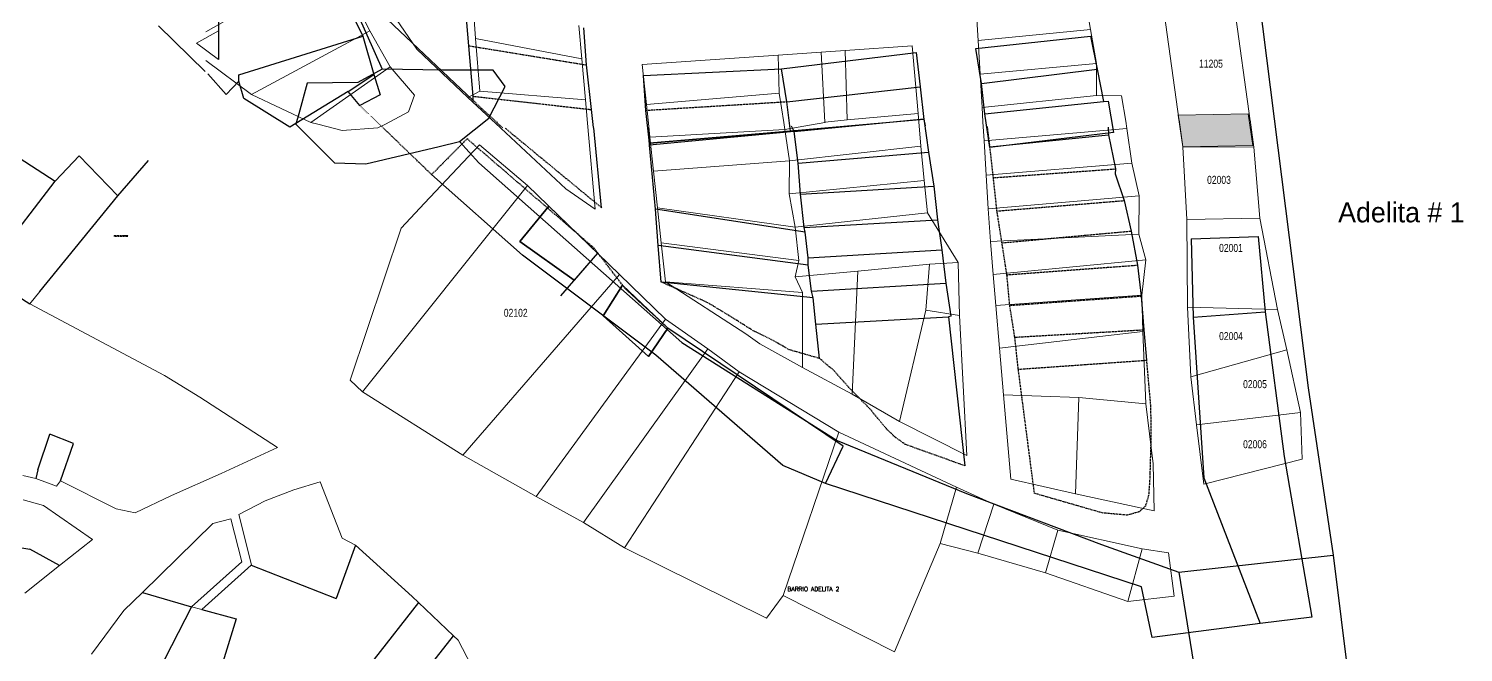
# Model space of a CAD drawing. Header units: millimetres. Extents: x 612074 to 614541, y 1316471 to 1317841.
# Drawn here: x 613621.5 to 613980, y 1317080.3 to 1317235.9 of the extents above; entities that cross this region are included whole.
import ezdxf
from ezdxf.enums import TextEntityAlignment as Align

# ---------------------------------------------------------------- set-up
doc = ezdxf.new("R2010")
doc.units = ezdxf.units.MM
doc.linetypes.add('DOT', pattern=[0.25, 0, -0.25])
doc.linetypes.add('HIDDEN', pattern=[0.375, 0.25, -0.125])
for name, color, linetype in [('CAPA ROJA', 1, 'Continuous'), ('CVL_CUADCON_TIT', 1, 'Continuous'), ('PLANTA DE UBICACIÓN', 7, 'Continuous')]:
    doc.layers.add(name, color=color, linetype=linetype)
doc.layers.add('Nivel 30', color=7, linetype='Continuous', lineweight=0)
doc.styles.add('MtXpl_Txt', font='txt_____.ttf')
doc.styles.add('Style-ENGINEERING', font='ENGINEERING.shx')
doc.styles.add('Style-INTL_ISO', font='INTL_ISO.shx')

msp = doc.modelspace()

# ---------------------------------------------------------------- hatches: boundary and pattern name
at = {"layer": 'PLANTA DE UBICACIÓN'}
h = msp.add_hatch(color=7, dxfattribs=at)
h.dxf.hatch_style = 1
h.paths.add_polyline_path([(613926.22, 1317214.69), (613908.82, 1317214.33), (613909.02, 1317212.9), (613909.93, 1317206.42), (613927.42, 1317206.78)])

# ---------------------------------------------------------------- linework, layer by layer
at = {"layer": 'CAPA ROJA', "color": 1, "linetype": 'Continuous', "lineweight": -3}
for p, q in [((613668.49, 1317344.79), (613668.93, 1317228.27)), ((613614.57, 1317206.58), (613628.1, 1317197.86)), ((613628.1, 1317197.86), (613634.08, 1317204.18)), ((613634.08, 1317204.18), (613643.78, 1317194.22)), ((613643.78, 1317194.22), (613651.4, 1317203.05)), ((613610.22, 1317174.64), (613628.1, 1317197.86)), ((613624.28, 1317170.35), (613643.78, 1317194.22)), ((613610.22, 1317174.64), (613621.77, 1317167.27)), ((613623.8, 1317125.81), (613626.78, 1317134.72)), ((613632.67, 1317132.36), (613626.78, 1317134.72)), ((613629.41, 1317123.06), (613632.67, 1317132.36)), ((613623.8, 1317125.81), (613623.24, 1317123.69)), ((613597.09, 1317110.02), (613621.79, 1317106.05)), ((613629.22, 1317101.95), (613621.79, 1317106.05)), ((613703.11, 1317107.03), (613698.33, 1317093.72)), ((613677.04, 1317101.99), (613698.33, 1317093.72)), ((613649.89, 1317095.21), (613662.2, 1317091.63)), ((613662.2, 1317091.63), (613653.85, 1317075.35)), ((613718.93, 1317092.69), (613707.79, 1317078.55)), ((613664.74, 1317090.95), (613673.34, 1317088.66)), ((613673.34, 1317088.66), (613667.85, 1317070.88)), ((613716.47, 1317070.25), (613727.66, 1317084.35))]:
    msp.add_line(p, q, dxfattribs=at)
at = {"layer": 'CAPA ROJA', "color": 1, "linetype": 'Continuous'}
for p, q in [((613923.56, 1317286.06), (613941.2, 1317146.25)), ((613695.14, 1317258.65), (613709.84, 1317225.84)), ((613695.39, 1317253.85), (613704.97, 1317234.07)), ((613711.18, 1317238.27), (613732.58, 1317217.99)), ((613731.46, 1317231.69), (613730.68, 1317240.42)), ((613665.58, 1317225.25), (613653.9, 1317236.69)), ((613760.89, 1317226.89), (613760.24, 1317236.13)), ((613673.99, 1317224.4), (613704.97, 1317234.07)), ((613704.97, 1317234.07), (613707.71, 1317224.52)), ((613732.57, 1317219.08), (613731.46, 1317231.69)), ((613858.18, 1317230.98), (613886.81, 1317234.12)), ((613859.6, 1317222.23), (613858.18, 1317230.98)), ((613886.81, 1317234.12), (613888.48, 1317225.83)), ((613809.64, 1317225.92), (613843.27, 1317230)), ((613843.27, 1317230), (613844.23, 1317221.42)), ((613670.86, 1317219.53), (613666.21, 1317224.64)), ((613674, 1317222.82), (613673.99, 1317224.4)), ((613701.33, 1317220.27), (613707.71, 1317224.52)), ((613709.84, 1317225.84), (613703.74, 1317222.55)), ((613707.71, 1317224.52), (613709.29, 1317219.47)), ((613725.08, 1317225.57), (613709.84, 1317225.84)), ((613737.53, 1317225.55), (613725.08, 1317225.57)), ((613740.57, 1317221.48), (613737.53, 1317225.55)), ((613762.12, 1317215.75), (613760.89, 1317226.89)), ((613775.11, 1317224.22), (613809.64, 1317225.92)), ((613775.74, 1317215.49), (613775.11, 1317224.22)), ((613810.93, 1317217.65), (613809.64, 1317225.92)), ((613859.6, 1317222.23), (613888.48, 1317225.83)), ((613888.48, 1317225.83), (613890.07, 1317217.77)), ((613674, 1317222.82), (613670.86, 1317219.53)), ((613675.27, 1317218.49), (613674, 1317222.82)), ((613701.33, 1317220.27), (613686.71, 1317211.39)), ((613691.03, 1317222.31), (613688.99, 1317214.68)), ((613703.74, 1317222.55), (613691.03, 1317222.31)), ((613704.25, 1317216.73), (613701.33, 1317220.27)), ((613736.5, 1317213.61), (613740.57, 1317221.48)), ((613810.93, 1317217.65), (613844.23, 1317221.42)), ((613844.23, 1317221.42), (613845.14, 1317213.25)), ((613860.43, 1317214.65), (613859.6, 1317222.23)), ((613686.71, 1317211.39), (613675.27, 1317218.49)), ((613709.29, 1317219.47), (613704.25, 1317216.73)), ((613732.58, 1317217.99), (613732.57, 1317219.08)), ((613811.88, 1317210.37), (613810.93, 1317217.65)), ((613860.43, 1317214.65), (613890.07, 1317217.77)), ((613890.07, 1317217.77), (613891.21, 1317217.85)), ((613891.21, 1317217.85), (613892.6, 1317210.06)), ((613688.99, 1317214.68), (613688.23, 1317212.14)), ((613729.13, 1317207.77), (613736.5, 1317213.61)), ((613762.63, 1317211.24), (613762.12, 1317215.75)), ((613776.65, 1317207.37), (613775.74, 1317215.49)), ((613845.14, 1317213.25), (613811.88, 1317210.37)), ((613812.73, 1317210.28), (613845.16, 1317213.41)), ((613845.14, 1317213.25), (613845.47, 1317211.73)), ((613845.16, 1317213.41), (613846.36, 1317205.16)), ((613861.67, 1317206.25), (613860.43, 1317214.65)), ((613688.23, 1317212.14), (613697.87, 1317202.47)), ((613764.65, 1317191.26), (613762.73, 1317211.2)), ((613776.65, 1317206.89), (613776.35, 1317211.26)), ((613811.88, 1317210.37), (613776.65, 1317207.37)), ((613776.65, 1317207.37), (613811.88, 1317210.37)), ((613812.73, 1317210.28), (613776.65, 1317206.89)), ((613812.73, 1317210.28), (613812.14, 1317211.57)), ((613813.73, 1317202.34), (613812.73, 1317210.28)), ((613892.6, 1317210.06), (613861.67, 1317206.25)), ((613861.7, 1317206.48), (613891.33, 1317209.45)), ((613891.26, 1317211.39), (613891.33, 1317209.45)), ((613891.33, 1317209.45), (613893.1, 1317200.95)), ((613705.75, 1317202.21), (613724.04, 1317206.51)), ((613724.04, 1317206.51), (613729.13, 1317207.77)), ((613729.13, 1317207.77), (613733.95, 1317202.43)), ((613778.15, 1317190.89), (613776.65, 1317206.89)), ((613697.87, 1317202.47), (613705.75, 1317202.21)), ((613733.95, 1317202.43), (613784.71, 1317157.63)), ((613813.73, 1317202.34), (613846.36, 1317205.16)), ((613814.38, 1317194.66), (613813.73, 1317202.34)), ((613846.36, 1317205.16), (613847.65, 1317196.6)), ((613744.85, 1317179.37), (613722.17, 1317199.53)), ((613893.1, 1317200.95), (613892.96, 1317199.71)), ((613892.96, 1317199.71), (613895.22, 1317193.04)), ((613814.38, 1317194.66), (613847.65, 1317196.6)), ((613847.65, 1317196.6), (613848.6, 1317188.25)), ((613815.28, 1317186.31), (613814.38, 1317194.66)), ((613895.22, 1317193.04), (613897, 1317185.43)), ((613815.52, 1317185.19), (613778.15, 1317190.89)), ((613778.8, 1317181.79), (613778.15, 1317190.89)), ((613815.28, 1317186.31), (613848.6, 1317188.25)), ((613848.6, 1317188.25), (613849.68, 1317180.71)), ((613815.52, 1317185.19), (613815.28, 1317186.31)), ((613816.3, 1317178.72), (613815.52, 1317185.19)), ((613897, 1317185.43), (613898.57, 1317176.93)), ((613816.29, 1317176.94), (613778.8, 1317181.79)), ((613779.56, 1317172.7), (613778.8, 1317181.79)), ((613816.3, 1317178.72), (613849.68, 1317180.71)), ((613849.68, 1317180.71), (613850.63, 1317172.43)), ((613911.97, 1317183.5), (613928.71, 1317184.03)), ((613911.97, 1317183.5), (613912.46, 1317163.95)), ((613928.71, 1317184.03), (613930.46, 1317165.28)), ((613778.21, 1317154.43), (613744.85, 1317179.37)), ((613816.29, 1317176.94), (613816.3, 1317178.72)), ((613817.1, 1317170.46), (613816.29, 1317176.94)), ((613898.57, 1317176.93), (613899.49, 1317169.21)), ((613769.89, 1317171.91), (613765.01, 1317164.3)), ((613765.01, 1317164.3), (613769.89, 1317171.91)), ((613781.24, 1317161.2), (613769.89, 1317171.91)), ((613769.89, 1317171.91), (613781.24, 1317161.2)), ((613817.5, 1317168.79), (613779.56, 1317172.7)), ((613817.1, 1317170.46), (613850.63, 1317172.43)), ((613817.5, 1317168.79), (613817.1, 1317170.46)), ((613850.63, 1317172.43), (613851.94, 1317164.2)), ((613818.16, 1317162.18), (613817.5, 1317168.79)), ((613899.49, 1317169.21), (613900.11, 1317160.78)), ((613765.01, 1317164.3), (613776.39, 1317154.07)), ((613776.39, 1317154.07), (613765.01, 1317164.3)), ((613818.16, 1317162.18), (613851.33, 1317164)), ((613851.94, 1317164.2), (613851.33, 1317164)), ((613851.33, 1317164), (613855.39, 1317126.84)), ((613912.46, 1317163.95), (613930.46, 1317165.28)), ((613912.46, 1317163.95), (613915.15, 1317123.84)), ((613930.46, 1317165.28), (613935.25, 1317129.15)), ((613776.39, 1317154.07), (613781.24, 1317161.2)), ((613781.24, 1317161.2), (613776.39, 1317154.07)), ((613824.99, 1317131.72), (613781.24, 1317161.2)), ((613819.11, 1317153.63), (613818.16, 1317162.18)), ((613900.11, 1317160.78), (613900.8, 1317153.18)), ((613784.71, 1317157.63), (613823.55, 1317133.18)), ((613809.92, 1317126.94), (613778.21, 1317154.43)), ((613941.2, 1317146.25), (613947.5, 1317104.55)), ((613820.61, 1317122.42), (613824.99, 1317131.72)), ((613823.55, 1317133.18), (613855.81, 1317119.92)), ((613820.61, 1317122.42), (613809.92, 1317126.94)), ((613935.25, 1317129.15), (613942.16, 1317089.05)), ((613915.15, 1317123.84), (613929.18, 1317087.47)), ((613899.6, 1317096.6), (613820.61, 1317122.42)), ((613855.81, 1317119.92), (613889.58, 1317107.17)), ((613889.58, 1317107.17), (613908.88, 1317100.28)), ((613908.88, 1317100.28), (613947.5, 1317104.55)), ((613947.5, 1317104.55), (613960.35, 1317000.07)), ((613908.88, 1317100.28), (613928.57, 1316979.53)), ((613902.23, 1317083.97), (613899.6, 1317096.6)), ((613942.16, 1317089.05), (613929.18, 1317087.47)), ((613929.18, 1317087.47), (613902.23, 1317083.97))]:
    msp.add_line(p, q, dxfattribs=at)
at = {"layer": 'CAPA ROJA', "color": 1, "linetype": 'Continuous', "lineweight": 13}
for p, q in [((613692.6, 1317263.09), (613706.77, 1317235.4)), ((613665.72, 1317235.14), (613687.06, 1317247.25)), ((613858.72, 1317233.01), (613857.8, 1317248.23)), ((613733.16, 1317233.5), (613732.59, 1317241.83)), ((613885.51, 1317243.69), (613886.85, 1317235.75)), ((613718.5, 1317230.86), (613713.43, 1317238.25)), ((613909.02, 1317212.9), (613905.26, 1317239.87)), ((613922.77, 1317241.21), (613926.71, 1317212.97)), ((613663.43, 1317232.34), (613668.9, 1317235.44)), ((613706.77, 1317235.4), (613677.14, 1317219.54)), ((613706.77, 1317235.4), (613711.84, 1317226.4)), ((613758.93, 1317236.74), (613759.67, 1317228.45)), ((613858.72, 1317233.01), (613886.85, 1317235.75)), ((613886.85, 1317235.75), (613888.36, 1317227.28)), ((613668.93, 1317228.27), (613663.43, 1317232.34)), ((613733.16, 1317233.5), (613734.24, 1317220.32)), ((613733.16, 1317233.5), (613759.67, 1317228.45)), ((613825.52, 1317230.52), (613842.24, 1317231.67)), ((613842.24, 1317231.67), (613843.76, 1317214.79)), ((613859.24, 1317224.58), (613858.72, 1317233.01)), ((613677.14, 1317219.54), (613665.75, 1317227.97)), ((613731.24, 1317218.75), (613718.5, 1317230.86)), ((613759.67, 1317228.45), (613760.59, 1317218.19)), ((613774.78, 1317227.04), (613808.73, 1317229.37)), ((613808.73, 1317229.37), (613819.53, 1317230.11)), ((613808.73, 1317229.37), (613809.05, 1317219.84)), ((613819.53, 1317230.11), (613825.52, 1317230.52)), ((613820.45, 1317212.57), (613819.53, 1317230.11)), ((613825.52, 1317230.52), (613825.98, 1317213.23)), ((613711.84, 1317226.4), (613691.96, 1317212.55)), ((613711.84, 1317226.4), (613717.93, 1317219.36)), ((613775.85, 1317217.06), (613774.78, 1317227.04)), ((613888.36, 1317227.28), (613859.24, 1317224.58)), ((613859.74, 1317216.25), (613859.24, 1317224.58)), ((613888.36, 1317227.28), (613888.34, 1317219.23)), ((613731.24, 1317218.75), (613734.24, 1317220.32)), ((613760.59, 1317218.19), (613734.24, 1317220.32)), ((613691.96, 1317212.55), (613677.14, 1317219.54)), ((613717.93, 1317219.36), (613716.42, 1317215.19)), ((613738.23, 1317212.26), (613731.24, 1317218.75)), ((613760.59, 1317218.19), (613761.11, 1317212.34)), ((613809.05, 1317219.84), (613775.85, 1317217.06)), ((613776.35, 1317212.4), (613775.85, 1317217.06)), ((613810.16, 1317212.53), (613809.05, 1317219.84)), ((613888.34, 1317219.23), (613859.74, 1317216.25)), ((613888.34, 1317219.23), (613894.53, 1317219.17)), ((613894.53, 1317219.17), (613895.61, 1317212.85)), ((613716.42, 1317215.19), (613710.62, 1317212.15)), ((613820.51, 1317212.57), (613825.98, 1317213.23)), ((613843.76, 1317214.79), (613825.98, 1317213.23)), ((613843.76, 1317214.79), (613843.94, 1317212.66)), ((613859.95, 1317212.72), (613859.74, 1317216.25)), ((613909.93, 1317206.42), (613908.98, 1317213.21)), ((613926.68, 1317213.17), (613927.63, 1317206.36)), ((613693.74, 1317212.09), (613691.96, 1317212.55)), ((613693.74, 1317212.09), (613693.74, 1317212.09)), ((613699.79, 1317210.52), (613693.74, 1317212.09)), ((613708.74, 1317211.16), (613699.79, 1317210.52)), ((613710.62, 1317212.15), (613708.74, 1317211.16)), ((613710.62, 1317212.15), (613710.62, 1317212.15)), ((613755.75, 1317195.98), (613738.23, 1317212.26)), ((613761.11, 1317212.34), (613763.03, 1317190.92)), ((613776.73, 1317208.84), (613776.35, 1317212.4)), ((613776.73, 1317208.84), (613810.43, 1317210.75)), ((613810.43, 1317210.75), (613810.16, 1317212.53)), ((613810.43, 1317210.75), (613820.45, 1317212.56)), ((613811.6, 1317202.98), (613810.43, 1317210.75)), ((613820.45, 1317212.56), (613820.5, 1317212.57)), ((613820.45, 1317212.56), (613820.45, 1317212.57)), ((613820.5, 1317212.57), (613820.51, 1317212.57)), ((613820.51, 1317212.57), (613820.51, 1317212.57)), ((613843.94, 1317212.66), (613844.44, 1317206.62)), ((613860.24, 1317207.99), (613859.95, 1317212.72)), ((613895.92, 1317211.04), (613860.24, 1317207.99)), ((613895.61, 1317212.85), (613895.92, 1317211.04)), ((613895.92, 1317211.04), (613897.18, 1317202.34)), ((613720.42, 1317192.36), (613734.14, 1317206.93)), ((613734.14, 1317206.93), (613746.14, 1317196.8)), ((613777.65, 1317200.36), (613776.73, 1317208.84)), ((613844.44, 1317206.62), (613811.6, 1317202.98)), ((613844.44, 1317206.62), (613845.25, 1317198.01)), ((613860.76, 1317199.41), (613860.24, 1317207.99)), ((613910.88, 1317188.3), (613909.93, 1317206.42)), ((613927.63, 1317206.36), (613909.93, 1317206.42)), ((613927.63, 1317206.36), (613929.12, 1317188.61)), ((613777.65, 1317200.36), (613811.6, 1317202.98)), ((613811.6, 1317202.98), (613811.55, 1317194.76)), ((613897.18, 1317202.34), (613860.76, 1317199.41)), ((613897.18, 1317202.34), (613898.99, 1317194.26)), ((613778.63, 1317191.19), (613777.65, 1317200.36)), ((613861.27, 1317191.01), (613860.76, 1317199.41)), ((613746.14, 1317196.8), (613704.88, 1317145.28)), ((613746.14, 1317196.8), (613769.08, 1317174.62)), ((613763.03, 1317190.92), (613755.75, 1317195.98)), ((613811.55, 1317194.76), (613845.25, 1317198.01)), ((613845.25, 1317198.01), (613846.08, 1317189.98)), ((613714.54, 1317186.11), (613720.42, 1317192.36)), ((613811.55, 1317194.76), (613812.98, 1317186.36)), ((613898.99, 1317194.26), (613861.27, 1317191.01)), ((613898.99, 1317194.26), (613898.91, 1317184.69)), ((613778.63, 1317191.19), (613812.98, 1317186.36)), ((613779.57, 1317182.45), (613778.63, 1317191.19)), ((613846.08, 1317189.98), (613812.98, 1317186.36)), ((613846.08, 1317189.98), (613853.77, 1317177.6)), ((613861.81, 1317182.79), (613861.27, 1317191.01)), ((613929.12, 1317188.61), (613910.88, 1317188.3)), ((613911.04, 1317166.39), (613910.88, 1317188.3)), ((613929.12, 1317188.61), (613933.56, 1317165.88)), ((613701.79, 1317148.22), (613714.54, 1317186.11)), ((613813.94, 1317178.07), (613812.98, 1317186.36)), ((613898.91, 1317184.69), (613861.81, 1317182.79)), ((613898.91, 1317184.69), (613900.63, 1317178.24)), ((613813.94, 1317178.07), (613779.57, 1317182.45)), ((613780.61, 1317172.75), (613779.57, 1317182.45)), ((613862.52, 1317174.56), (613861.81, 1317182.79)), ((613813.94, 1317178.07), (613813.05, 1317174)), ((613828.69, 1317175.44), (613846.58, 1317177.16)), ((613845.7, 1317165.64), (613846.58, 1317177.16)), ((613853.77, 1317177.6), (613846.58, 1317177.16)), ((613853.77, 1317177.6), (613854.06, 1317164.36)), ((613862.52, 1317174.56), (613900.63, 1317178.24)), ((613900.63, 1317178.24), (613899.66, 1317169.4)), ((613769.08, 1317174.62), (613729.99, 1317129.5)), ((613769.08, 1317174.62), (613780.61, 1317163.39)), ((613813.05, 1317174), (613828.69, 1317175.44)), ((613813.05, 1317174), (613814.87, 1317170.11)), ((613828.69, 1317175.44), (613827.26, 1317144.72)), ((613863.18, 1317166.88), (613862.52, 1317174.56)), ((613624.28, 1317170.35), (613621.77, 1317167.27)), ((613780.61, 1317172.75), (613814.87, 1317170.11)), ((613800.69, 1317159.75), (613780.61, 1317172.75)), ((613814.87, 1317170.11), (613814.84, 1317151.38)), ((613621.77, 1317167.27), (613655.45, 1317149.33)), ((613899.66, 1317169.4), (613863.18, 1317166.88)), ((613864.1, 1317156.19), (613863.18, 1317166.88)), ((613899.66, 1317169.4), (613899.87, 1317160.34)), ((613911.92, 1317149.04), (613911.04, 1317166.39)), ((613933.56, 1317165.88), (613911.04, 1317166.39)), ((613748.32, 1317119.16), (613780.61, 1317163.39)), ((613780.61, 1317163.39), (613791.2, 1317155.99)), ((613839.06, 1317137.87), (613845.7, 1317165.64)), ((613845.7, 1317165.64), (613854.06, 1317164.36)), ((613854.06, 1317164.36), (613855.94, 1317129.42)), ((613933.56, 1317165.88), (613935.92, 1317155.8)), ((613804.21, 1317157.29), (613800.69, 1317159.75)), ((613864.1, 1317156.19), (613899.87, 1317160.34)), ((613899.87, 1317160.34), (613900.65, 1317142.29)), ((613791.2, 1317155.99), (613760.12, 1317112.66)), ((613791.2, 1317155.99), (613799.01, 1317150.32)), ((613814.84, 1317151.38), (613804.21, 1317157.29)), ((613865.1, 1317144.51), (613864.1, 1317156.19)), ((613911.92, 1317149.04), (613935.92, 1317155.8)), ((613935.92, 1317155.8), (613939.29, 1317140.14)), ((613664.26, 1317143.93), (613655.45, 1317149.33)), ((613799.01, 1317150.32), (613770.35, 1317106.34)), ((613799.01, 1317150.32), (613823.96, 1317135.24)), ((613827.26, 1317144.72), (613814.84, 1317151.38)), ((613913.27, 1317137.03), (613911.92, 1317149.04)), ((613704.88, 1317145.28), (613701.79, 1317148.22)), ((613729.99, 1317129.5), (613704.88, 1317145.28)), ((613683.68, 1317131.39), (613664.26, 1317143.93)), ((613839.06, 1317137.87), (613827.26, 1317144.72)), ((613865.1, 1317144.51), (613883.87, 1317143.86)), ((613866.91, 1317123.46), (613865.1, 1317144.51)), ((613883.87, 1317143.86), (613883.11, 1317119.85)), ((613900.65, 1317142.29), (613883.87, 1317143.86)), ((613900.65, 1317142.29), (613902.47, 1317127.3)), ((613855.94, 1317129.42), (613839.06, 1317137.87)), ((613939.29, 1317140.14), (613913.27, 1317137.03)), ((613939.29, 1317140.14), (613939.72, 1317128.44)), ((613823.96, 1317135.24), (613810, 1317094.44)), ((613823.96, 1317135.24), (613853.37, 1317121.51)), ((613915.17, 1317122.28), (613913.27, 1317137.03)), ((613669.55, 1317124.93), (613683.68, 1317131.39)), ((613748.32, 1317119.16), (613729.99, 1317129.5)), ((613902.47, 1317127.3), (613902.75, 1317115.61)), ((613939.72, 1317128.44), (613915.17, 1317122.28)), ((613620.01, 1317124.42), (613623.24, 1317123.69)), ((613623.24, 1317123.69), (613628.44, 1317121.73)), ((613657.19, 1317119.4), (613669.55, 1317124.93)), ((613883.11, 1317119.85), (613866.91, 1317123.46)), ((613628.44, 1317121.73), (613629.41, 1317123.06)), ((613629.41, 1317123.06), (613643.36, 1317116.07)), ((613680.61, 1317118.05), (613687.7, 1317120.86)), ((613687.7, 1317120.86), (613694.28, 1317122.8)), ((613694.28, 1317122.8), (613699.78, 1317108.77)), ((613853.37, 1317121.51), (613849.22, 1317107.4)), ((613853.37, 1317121.51), (613862.68, 1317117.25)), ((613902.75, 1317115.61), (613883.11, 1317119.85)), ((613620.14, 1317118.34), (613625.19, 1317116.92)), ((613625.19, 1317116.92), (613637.46, 1317108.45)), ((613648.12, 1317115.09), (613657.19, 1317119.4)), ((613674.03, 1317114.64), (613680.61, 1317118.05)), ((613760.12, 1317112.66), (613748.32, 1317119.16)), ((613862.68, 1317117.25), (613858.64, 1317105)), ((613862.68, 1317117.25), (613878.66, 1317110.74)), ((613643.36, 1317116.07), (613648.12, 1317115.09)), ((613667.49, 1317112.45), (613672.03, 1317113.6)), ((613672.03, 1317113.6), (613674.74, 1317102.88)), ((613674.03, 1317114.64), (613677.2, 1317102.13)), ((613770.35, 1317106.34), (613760.12, 1317112.66)), ((613649.89, 1317095.21), (613667.49, 1317112.45)), ((613878.66, 1317110.74), (613875.55, 1317100.12)), ((613878.66, 1317110.74), (613899.76, 1317106.13)), ((613637.46, 1317108.45), (613629.22, 1317101.95)), ((613699.78, 1317108.77), (613703.11, 1317107.03)), ((613703.11, 1317107.03), (613717.33, 1317094.21)), ((613805.85, 1317088.75), (613770.35, 1317106.34)), ((613849.22, 1317107.4), (613837.82, 1317080.37)), ((613858.64, 1317105), (613849.22, 1317107.4)), ((613896.11, 1317092.98), (613899.76, 1317106.13)), ((613899.76, 1317106.13), (613906.33, 1317105.11)), ((613629.22, 1317101.95), (613620.49, 1317095.07)), ((613662.2, 1317091.63), (613674.74, 1317102.88)), ((613664.74, 1317090.95), (613677.04, 1317101.99)), ((613677.04, 1317101.99), (613677.2, 1317102.13)), ((613875.55, 1317100.12), (613858.64, 1317105)), ((613906.33, 1317105.11), (613907.76, 1317094.32)), ((613896.11, 1317092.98), (613875.55, 1317100.12)), ((613645.28, 1317090.7), (613649.89, 1317095.21)), ((613664.74, 1317090.95), (613662.2, 1317091.63)), ((613717.33, 1317094.21), (613718.93, 1317092.69)), ((613718.93, 1317092.69), (613727.66, 1317084.35)), ((613810, 1317094.44), (613805.85, 1317088.75)), ((613837.82, 1317080.37), (613810, 1317094.44)), ((613907.76, 1317094.32), (613896.11, 1317092.98)), ((613637.18, 1317079.79), (613645.28, 1317090.7)), ((613727.66, 1317084.35), (613728.78, 1317083.28)), ((613728.78, 1317083.28), (613738.71, 1317064.25))]:
    msp.add_line(p, q, dxfattribs=at)
at = {"layer": 'CAPA ROJA', "color": 1, "linetype": 'HIDDEN'}
for p, q in [((613731.46, 1317231.69), (613760.89, 1317226.89)), ((613732.57, 1317219.08), (613762.12, 1317215.75)), ((613732.58, 1317217.99), (613739.86, 1317211.28)), ((613810.93, 1317217.65), (613775.74, 1317215.49)), ((613722.17, 1317199.53), (613710.22, 1317211.02)), ((613740.52, 1317211.15), (613764.65, 1317191.26)), ((613861.7, 1317206.48), (613861.06, 1317211.59)), ((613731.04, 1317208.46), (613722.17, 1317199.53)), ((613762.82, 1317181.12), (613731.04, 1317208.46)), ((613862.55, 1317198.74), (613861.7, 1317206.48)), ((613862.55, 1317198.74), (613893.1, 1317200.95)), ((613863.45, 1317190.43), (613862.55, 1317198.74)), ((613863.45, 1317190.43), (613895.22, 1317193.04)), ((613864.7, 1317182.49), (613863.45, 1317190.43)), ((613864.7, 1317182.49), (613897, 1317185.43)), ((613765.51, 1317177.62), (613762.82, 1317181.12)), ((613865.93, 1317174.52), (613864.7, 1317182.49)), ((613770.53, 1317171.08), (613765.51, 1317177.62)), ((613865.93, 1317174.52), (613898.57, 1317176.93)), ((613866.65, 1317166.87), (613865.93, 1317174.52)), ((613773.84, 1317167.96), (613770.53, 1317171.08)), ((613791.21, 1317167.53), (613779.56, 1317172.7)), ((613781.24, 1317161.2), (613773.84, 1317167.96)), ((613797.71, 1317163.58), (613791.21, 1317167.53)), ((613866.65, 1317166.87), (613899.49, 1317169.21)), ((613867.9, 1317158.93), (613866.65, 1317166.87)), ((613802.54, 1317160.53), (613797.71, 1317163.58)), ((613807.06, 1317158.36), (613802.54, 1317160.53)), ((613867.9, 1317158.93), (613900.11, 1317160.78)), ((613811.54, 1317155.79), (613807.06, 1317158.36)), ((613819.11, 1317153.63), (613811.54, 1317155.79)), ((613868.78, 1317150.93), (613867.9, 1317158.93)), ((613822.88, 1317150.43), (613819.11, 1317153.63)), ((613868.78, 1317150.93), (613900.8, 1317153.18)), ((613900.8, 1317153.18), (613901.81, 1317141.78)), ((613827.05, 1317145.77), (613822.88, 1317150.43)), ((613872.82, 1317119.95), (613868.78, 1317150.93)), ((613831.7, 1317141.04), (613827.05, 1317145.77)), ((613901.81, 1317141.78), (613901.94, 1317134.94)), ((613836.13, 1317135.7), (613831.7, 1317141.04)), ((613837.98, 1317134.01), (613836.13, 1317135.7)), ((613901.94, 1317134.94), (613901.63, 1317123.62)), ((613840.54, 1317132.16), (613837.98, 1317134.01)), ((613855.39, 1317126.84), (613840.54, 1317132.16)), ((613901.63, 1317123.62), (613901.34, 1317119.4)), ((613889.77, 1317115.06), (613872.82, 1317119.95)), ((613900.53, 1317116.77), (613899.07, 1317115.36)), ((613901.34, 1317119.4), (613900.53, 1317116.77)), ((613895.98, 1317114.49), (613889.77, 1317115.06)), ((613899.07, 1317115.36), (613895.98, 1317114.49))]:
    msp.add_line(p, q, dxfattribs=at)
at = {"layer": 'CAPA ROJA', "color": 1, "linetype": 'DOT'}
msp.add_line((613704.25, 1317216.73), (613710.22, 1317211.02), dxfattribs=at)
at = {"layer": 'CAPA ROJA', "color": 1, "ltscale": 0.5}
for p, q in [((613751.43, 1317191.68), (613744.23, 1317182.78)), ((613744.23, 1317182.78), (613751.43, 1317191.68)), ((613763.65, 1317179.87), (613751.43, 1317191.68)), ((613751.43, 1317191.68), (613763.65, 1317179.87)), ((613744.23, 1317182.78), (613757.78, 1317173.18)), ((613757.78, 1317173.18), (613744.23, 1317182.78)), ((613763.65, 1317179.87), (613754.34, 1317169.28)), ((613763.65, 1317179.87), (613757.78, 1317173.18)), ((613763.65, 1317179.87), (613757.78, 1317173.18)), ((613769.08, 1317174.62), (613763.65, 1317179.87))]:
    msp.add_line(p, q, dxfattribs=at)
at = {"layer": 'CVL_CUADCON_TIT', "color": 7, "lineweight": 18, "ltscale": 0.5, "flags": 128}
msp.add_lwpolyline([(613909.93, 1317206.42), (613908.72, 1317214.33), (613926.22, 1317214.69), (613927.42, 1317206.78), (613909.93, 1317206.42)], dxfattribs=at)
at = {"layer": 'Nivel 30', "color": 3, "linetype": 'Continuous', "lineweight": 13}
msp.add_line((613902.75, 1317115.61), (613883.11, 1317119.85), dxfattribs=at)

# ---------------------------------------------------------------- texts
at = {"layer": 'CAPA ROJA', "color": 1, "linetype": 'Continuous', "lineweight": -3, "style": 'Style-ENGINEERING', "width": 0.800002}
for s, p in [('11205', (613916.93, 1317227.21)), ('02003', (613918.93, 1317198.21)), ('02001', (613921.93, 1317181.21)), ('02004', (613921.93, 1317159.21)), ('02005', (613927.93, 1317147.21)), ('02006', (613927.93, 1317132.21))]:
    msp.add_text(s, height=2, dxfattribs=at).set_placement(p, align=Align.MIDDLE_CENTER)
at = {"layer": 'CAPA ROJA', "color": 1, "linetype": 'Continuous', "lineweight": -3, "style": 'Style-INTL_ISO'}
msp.add_text(' Adelita # 1', height=5, dxfattribs=at).set_placement((613963.58, 1317190.1), align=Align.MIDDLE_CENTER)
at = {"layer": 'CAPA ROJA', "color": 1, "lineweight": 30, "style": 'MtXpl_Txt'}
for s, height, p in [('FELIPE GUTIERREZ', 0.288, (613642.79, 1317184.03)), ('BARRIO ADELITA 2', 1.08, (613811.09, 1317095.52))]:
    msp.add_text(s, height=height, dxfattribs=at).set_placement(p)
at = {"layer": 'CAPA ROJA', "color": 1, "linetype": 'Continuous', "lineweight": 30, "style": 'Style-INTL_ISO', "width": 0.800002}
msp.add_text('02102', height=2, dxfattribs=at).set_placement((613743.19, 1317165.02), align=Align.MIDDLE_CENTER)

doc.saveas('drawing.dxf')
